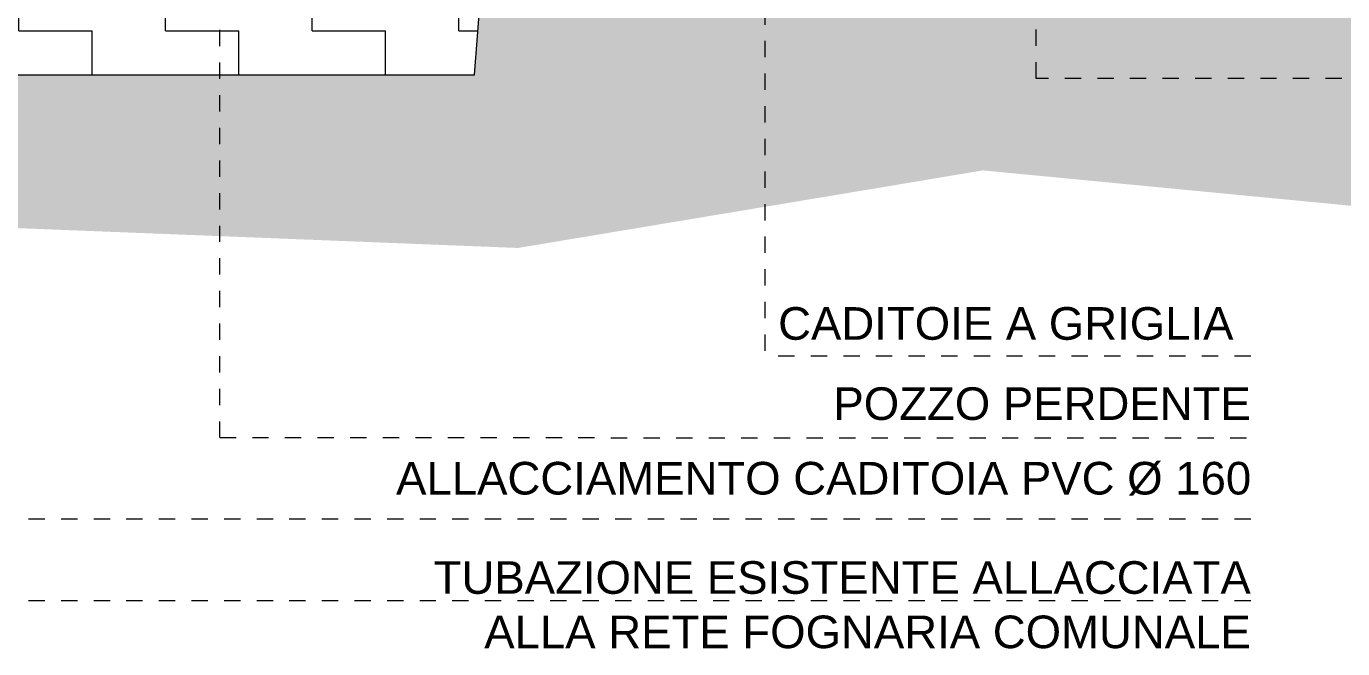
# Model space of a CAD drawing. Header units: millimetres. Extents: x -19 to 261, y -91 to 25.
# Drawn here: x 220.55 to 228.62, y -7.39 to -3.57 of the extents above; entities that cross this region are included whole.
import ezdxf

# ---------------------------------------------------------------- set-up
doc = ezdxf.new("R2010")
doc.units = ezdxf.units.MM
doc.linetypes.add('ACAD_ISO14W100_S12', pattern=[0.06, 0, -0.03, 0, -0.03])
doc.layers.add('XR$3$STANDARD_1', color=7, linetype='Continuous', lineweight=18, true_color=0x000000)
doc.styles.add('ARIAL', font='arial.ttf')

msp = doc.modelspace()

# ---------------------------------------------------------------- hatches: boundary and pattern name
at = {"layer": 'XR$3$STANDARD_1', "lineweight": 18, "true_color": 0x0000ff}
h = msp.add_hatch(dxfattribs=at)
h.set_pattern_fill('TRATTEGGIO_8', color=5, scale=0.1, style=0, pattern_type=2)
h.set_pattern_definition([(135, (0, 0), (-0.21213203, -0.21213203), [0.2, -0.1]), (135, (-0.10607, -0.10607), (-0.21213203, -0.21213203), [0.2, -0.1])])
h.paths.add_polyline_path([(211.4323, -4.5429), (212.7195, -5.1681), (215.7633, -4.6212), (223.563, -4.9303), (226.4166, -4.4547), (232.8609, -5.073), (238.8771, -4.3596), (247.3085, -4.5429), (251.7716, -2.2422), (251.7716, -0.0119), (245.3448, -0.0119), (245.3448, -0.2619), (245.4948, -0.2619), (245.4948, -0.4619), (245.1448, -0.4619), (245.1414, 0.0864), (244.4298, 0.0858), (244.4298, -0.0419), (244.4847, -0.2319), (244.3427, -0.7619), (241.7768, -0.7619), (241.6348, -0.2319), (241.6897, -0.0419), (241.6897, 0.0381), (241.6931, 0.0952), (241.5625, 0.049), (240.9666, 0.09), (240.5659, 0.0961), (240.3113, 0.0771), (240.0255, 0.0827), (240.0085, 0.097), (240.0192, 0.0381), (240.0192, -0.0419), (240.074, -0.2319), (239.9401, -0.7319), (237.8319, -0.7319), (237.1232, -3.3766), (235.6012, -3.3766), (234.8925, -0.7319), (232.7983, -0.7319), (232.6643, -0.2319), (232.7192, -0.0419), (232.7192, 0.0381), (232.7287, 0.1035), (232.0732, 0.0844), (231.5165, 0.0522), (231.0081, 0.0444), (230.427, 0.0444), (229.9186, 0.0522), (229.6379, 0.0665), (229.4756, 0.0836), (229.4797, 0.0381), (229.4797, -0.0419), (229.5346, -0.2319), (229.4274, -0.6319), (226.8432, -0.6319), (226.5873, -1.1919), (226.4744, -1.439), (225.4041, -1.439), (223.4772, -1.439), (223.297, -3.8676), (220.2437, -3.8676), (220.0479, -2.484), (218.0279, -2.484), (216.9132, -1.1919), (211.247, -1.1919), (211.247, 0.1381), (210.0394, 0.1381), (210.0394, -2.7919), (210.5394, -2.7919), (210.6394, -3.5619), (204.284, -3.5619), (204.284, -5.0572)], flags=0)
at = {"layer": 'XR$3$STANDARD_1', "lineweight": 18, "true_color": 0x000000}
h = msp.add_hatch(dxfattribs=at)
h.set_pattern_fill('RETINO', color=18, scale=0.45, style=0, pattern_type=2)
h.set_pattern_definition([(0, (0.9, 0.9), (0.45, 0.45), [0.45, -0.45]), (90, (0.9, 0.9), (-0.45, 0.45), [0.45, -0.45])])
h.paths.add_polyline_path([(220.5721, -0.3869), (220.6221, -0.3869), (220.6221, -0.4369), (222.7421, -0.4369), (222.7421, -0.3869), (222.7921, -0.3869), (222.7921, -0.4669), (222.7421, -0.5469), (222.7421, -0.8919), (222.7921, -0.8919), (222.7921, -0.9719), (222.7421, -1.0519), (222.7421, -1.3969), (222.7921, -1.3969), (222.7921, -1.4769), (222.7421, -1.5569), (222.7421, -1.9019), (222.7921, -1.9019), (222.7921, -1.9819), (222.7421, -2.0619), (222.7421, -2.4069), (222.7921, -2.4069), (222.7921, -2.4869), (222.7421, -2.5669), (222.7421, -2.9119), (222.7921, -2.9119), (222.7921, -2.9919), (222.7421, -3.0719), (222.7421, -3.4019), (222.7221, -3.4619), (220.6421, -3.4619), (220.6221, -3.4019), (220.6221, -3.0719), (220.5721, -2.9919), (220.5721, -2.9119), (220.6221, -2.9119), (220.6221, -2.5669), (220.5721, -2.4869), (220.5721, -2.4069), (220.6221, -2.4069), (220.6221, -2.0619), (220.5721, -1.9819), (220.5721, -1.9019), (220.6221, -1.8869), (220.6221, -1.5569), (220.5721, -1.4769), (220.5721, -1.3969), (220.6221, -1.3819), (220.6221, -1.0519), (220.5721, -0.9719), (220.5721, -0.9344), (219.8224, -0.9078), (220.2437, -3.8676), (223.297, -3.8676), (223.5668, -0.2319), (222.7921, -0.2327), (222.7921, -0.2319), (222.7221, -0.2319), (222.7221, -0.4319), (220.6421, -0.4319), (220.6421, -0.2319), (219.7262, -0.2319), (219.8001, -0.7508), (220.6221, -0.779), (220.6221, -0.5469), (220.5721, -0.4669)], flags=0)

# ---------------------------------------------------------------- linework, layer by layer
at = {"layer": 'XR$3$STANDARD_1', "color": 1, "linetype": 'ACAD_ISO14W100_S12', "lineweight": 18, "true_color": 0xff0000}
for p, q in [((226.742, -3.8902), (226.742, -0.6258)), ((225.0788, -0.661), (225.0787, -5.5933)), ((221.7333, -6.0936), (221.7334, -2.1044)), ((233.4186, -3.8902), (226.742, -3.8902)), ((228.0599, -5.5943), (225.0787, -5.5933)), ((221.7333, -6.0933), (228.0599, -6.0943)), ((228.0599, -6.5943), (219.491, -6.5934)), ((228.0599, -7.0943), (218.6733, -7.0934))]:
    msp.add_line(p, q, dxfattribs=at)
at = {"layer": 'XR$3$STANDARD_1', "color": 18, "lineweight": 18, "true_color": 0x000000}
for p, q in [((223.297, -3.8676), (223.4772, -1.439)), ((220.2437, -3.8676), (223.297, -3.8676))]:
    msp.add_line(p, q, dxfattribs=at)

# ---------------------------------------------------------------- texts
at = {"layer": 'XR$3$STANDARD_1', "color": 18, "lineweight": 18, "true_color": 0x000000, "char_height": 0.2, "style": 'ARIAL'}
for s, insert, width, attachment_point in [('CADITOIE A GRIGLIA', (227.9537, -5.4961), 5.941304, 9), ('POZZO PERDENTE', (228.0599, -5.9877), 5.46087, 9), ('ALLACCIAMENTO CADITOIA PVC Ø 160', (228.0624, -6.4498), 10.852174, 9), ('{\\fArial;TUBAZIONE ESISTENTE ALLACCIATA}\\P{\\fArial; ALLA RETE FOGNARIA COMUNALE}', (228.0599, -6.8513), 10.378261, 3)]:
    msp.add_mtext(s, dxfattribs=dict(at, insert=insert, width=width, attachment_point=attachment_point))

doc.saveas('drawing.dxf')
